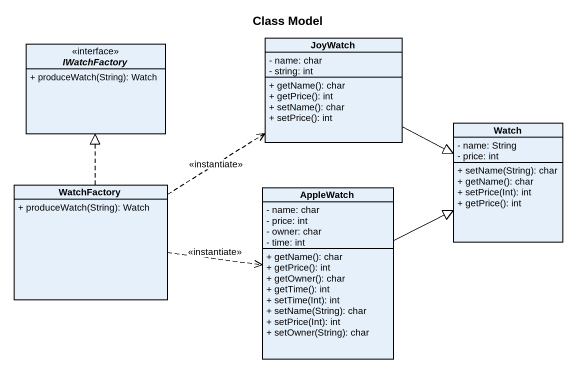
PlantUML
@startuml
title Class Model
hide circle
hide empty members
skinparam classAttributeIconSize 0
interface IWatchFactory {
  + produceWatch(String): Watch
}
class JoyWatch {
  - name: char
  - string: int
  + getName(): char
  + getPrice(): int
  + setName(): char
  + setPrice(): int
}
class Watch {
  - name: String
  - price: int
  + setName(String): char
  + getName(): char
  + setPrice(Int): int
  + getPrice(): int
}
class WatchFactory {
  + produceWatch(String): Watch
}
class AppleWatch {
  - name: char
  - price: int
  - owner: char
  - time: int
  + getName(): char
  + getPrice(): int
  + getOwner(): char
  + getTime(): int
  + setTime(Int): int
  + setName(String): char
  + setPrice(Int): int
  + setOwner(String): char
}
JoyWatch -right-|> Watch
WatchFactory .up.|> IWatchFactory
WatchFactory .up.> JoyWatch : <<instantiate>>
WatchFactory .right.> AppleWatch : <<instantiate>>
AppleWatch -right-|> Watch
@enduml
